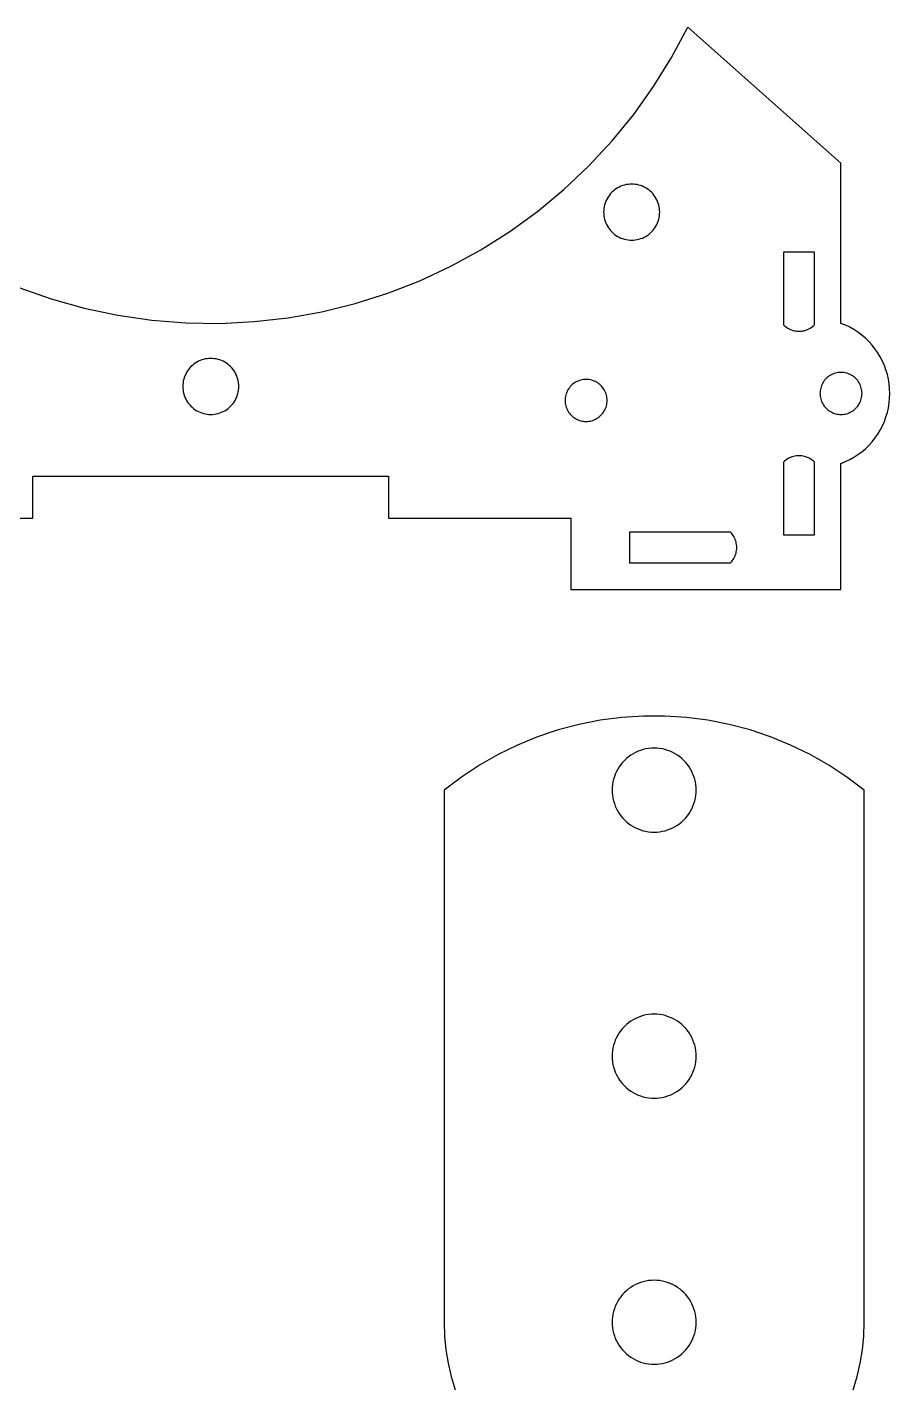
# Model space of a CAD drawing. Extents: x -403 to 403, y -278 to 278.
# Drawn here: x -310.8 to -249.2, y 50.6 to 147.8 of the extents above; entities that cross this region are included whole.
import ezdxf

# ---------------------------------------------------------------- set-up
doc = ezdxf.new("R2010")
doc.units = 0
doc.layers.get('0').update_dxf_attribs({"linetype": 'CONTINUOUS'})

msp = doc.modelspace()

# ---------------------------------------------------------------- linework, layer by layer
for p, q in [((-264.778, 145.628), (-263.624, 147.784)), ((-252.686, 138.084), (-263.624, 147.784)), ((-266.069, 143.551), (-264.778, 145.628)), ((-267.49, 141.561), (-266.069, 143.551)), ((-269.036, 139.667), (-267.49, 141.561)), ((-270.701, 137.876), (-269.036, 139.667)), ((-252.686, 126.631), (-252.686, 138.084)), ((-272.477, 136.196), (-270.701, 137.876)), ((-274.358, 134.634), (-272.477, 136.196)), ((-268.952, 136.083), (-269.048, 135.993)), ((-268.851, 136.166), (-268.952, 136.083)), ((-268.745, 136.242), (-268.851, 136.166)), ((-268.633, 136.311), (-268.745, 136.242)), ((-268.518, 136.373), (-268.633, 136.311)), ((-268.399, 136.427), (-268.518, 136.373)), ((-268.276, 136.473), (-268.399, 136.427)), ((-268.151, 136.511), (-268.276, 136.473)), ((-268.024, 136.541), (-268.151, 136.511)), ((-267.895, 136.562), (-268.024, 136.541)), ((-267.764, 136.575), (-267.895, 136.562)), ((-267.633, 136.579), (-267.764, 136.575)), ((-267.503, 136.575), (-267.633, 136.579)), ((-267.372, 136.562), (-267.503, 136.575)), ((-267.243, 136.541), (-267.372, 136.562)), ((-267.116, 136.511), (-267.243, 136.541)), ((-266.991, 136.473), (-267.116, 136.511)), ((-266.868, 136.427), (-266.991, 136.473)), ((-266.749, 136.373), (-266.868, 136.427)), ((-266.633, 136.311), (-266.749, 136.373)), ((-266.522, 136.242), (-266.633, 136.311)), ((-266.416, 136.166), (-266.522, 136.242)), ((-266.315, 136.083), (-266.416, 136.166)), ((-266.219, 135.993), (-266.315, 136.083)), ((-269.565, 135.097), (-269.595, 134.969)), ((-269.527, 135.222), (-269.565, 135.097)), ((-269.481, 135.344), (-269.527, 135.222)), ((-269.427, 135.464), (-269.481, 135.344)), ((-269.366, 135.579), (-269.427, 135.464)), ((-269.296, 135.69), (-269.366, 135.579)), ((-269.22, 135.797), (-269.296, 135.69)), ((-269.137, 135.898), (-269.22, 135.797)), ((-269.048, 135.993), (-269.137, 135.898)), ((-266.13, 135.898), (-266.219, 135.993)), ((-266.047, 135.797), (-266.13, 135.898)), ((-265.971, 135.69), (-266.047, 135.797)), ((-265.901, 135.579), (-265.971, 135.69)), ((-265.84, 135.464), (-265.901, 135.579)), ((-265.786, 135.344), (-265.84, 135.464)), ((-265.74, 135.222), (-265.786, 135.344)), ((-265.702, 135.097), (-265.74, 135.222)), ((-265.672, 134.969), (-265.702, 135.097)), ((-276.336, 133.196), (-274.358, 134.634)), ((-269.629, 134.71), (-269.633, 134.579)), ((-269.633, 134.579), (-269.629, 134.448)), ((-269.616, 134.84), (-269.629, 134.71)), ((-269.629, 134.448), (-269.616, 134.318)), ((-269.595, 134.969), (-269.616, 134.84)), ((-269.616, 134.318), (-269.595, 134.189)), ((-269.595, 134.189), (-269.565, 134.061)), ((-265.702, 134.061), (-265.672, 134.189)), ((-265.651, 134.84), (-265.672, 134.969)), ((-265.672, 134.189), (-265.651, 134.318)), ((-265.638, 134.71), (-265.651, 134.84)), ((-265.651, 134.318), (-265.638, 134.448)), ((-265.633, 134.579), (-265.638, 134.71)), ((-265.638, 134.448), (-265.633, 134.579)), ((-278.401, 131.888), (-276.336, 133.196)), ((-269.565, 134.061), (-269.527, 133.936)), ((-269.527, 133.936), (-269.481, 133.814)), ((-269.481, 133.814), (-269.427, 133.694)), ((-269.427, 133.694), (-269.366, 133.579)), ((-269.366, 133.579), (-269.296, 133.468)), ((-269.296, 133.468), (-269.22, 133.362)), ((-269.22, 133.362), (-269.137, 133.26)), ((-269.137, 133.26), (-269.048, 133.165)), ((-269.048, 133.165), (-268.952, 133.075)), ((-266.315, 133.075), (-266.219, 133.165)), ((-266.219, 133.165), (-266.13, 133.26)), ((-266.13, 133.26), (-266.047, 133.362)), ((-266.047, 133.362), (-265.971, 133.468)), ((-265.971, 133.468), (-265.901, 133.579)), ((-265.901, 133.579), (-265.84, 133.694)), ((-265.84, 133.694), (-265.786, 133.814)), ((-265.786, 133.814), (-265.74, 133.936)), ((-265.74, 133.936), (-265.702, 134.061)), ((-268.952, 133.075), (-268.851, 132.992)), ((-268.851, 132.992), (-268.745, 132.916)), ((-268.745, 132.916), (-268.633, 132.847)), ((-268.633, 132.847), (-268.518, 132.785)), ((-268.518, 132.785), (-268.399, 132.731)), ((-268.399, 132.731), (-268.276, 132.685)), ((-268.276, 132.685), (-268.151, 132.647)), ((-268.151, 132.647), (-268.024, 132.617)), ((-268.024, 132.617), (-267.895, 132.596)), ((-267.895, 132.596), (-267.764, 132.583)), ((-267.764, 132.583), (-267.633, 132.579)), ((-267.633, 132.579), (-267.503, 132.583)), ((-267.503, 132.583), (-267.372, 132.596)), ((-267.372, 132.596), (-267.243, 132.617)), ((-267.243, 132.617), (-267.116, 132.647)), ((-267.116, 132.647), (-266.991, 132.685)), ((-266.991, 132.685), (-266.868, 132.731)), ((-266.868, 132.731), (-266.749, 132.785)), ((-266.749, 132.785), (-266.633, 132.847)), ((-266.633, 132.847), (-266.522, 132.916)), ((-266.522, 132.916), (-266.416, 132.992)), ((-266.416, 132.992), (-266.315, 133.075)), ((-280.547, 130.715), (-278.401, 131.888)), ((-254.586, 131.731), (-256.786, 131.731)), ((-256.786, 131.731), (-256.786, 126.531)), ((-254.586, 126.531), (-254.586, 131.731)), ((-282.764, 129.683), (-280.547, 130.715)), ((-285.042, 128.796), (-282.764, 129.683)), ((-311.382, 129.185), (-309.074, 128.378)), ((-309.074, 128.378), (-306.719, 127.72)), ((-287.373, 128.057), (-285.042, 128.796)), ((-306.719, 127.72), (-304.326, 127.216)), ((-292.153, 127.036), (-289.746, 127.47)), ((-289.746, 127.47), (-287.373, 128.057)), ((-304.326, 127.216), (-301.906, 126.866)), ((-301.906, 126.866), (-299.469, 126.673)), ((-299.469, 126.673), (-297.024, 126.637)), ((-297.024, 126.637), (-294.582, 126.758)), ((-294.582, 126.758), (-292.153, 127.036)), ((-256.786, 126.531), (-256.714, 126.464)), ((-256.714, 126.464), (-256.639, 126.402)), ((-256.639, 126.402), (-256.56, 126.344)), ((-256.56, 126.344), (-256.477, 126.292)), ((-254.894, 126.292), (-254.811, 126.344)), ((-254.811, 126.344), (-254.732, 126.402)), ((-254.732, 126.402), (-254.657, 126.464)), ((-254.657, 126.464), (-254.586, 126.531)), ((-252.369, 126.503), (-252.686, 126.631)), ((-252.062, 126.354), (-252.369, 126.503)), ((-251.765, 126.186), (-252.062, 126.354)), ((-256.477, 126.292), (-256.392, 126.245)), ((-256.392, 126.245), (-256.303, 126.203)), ((-256.303, 126.203), (-256.212, 126.167)), ((-256.212, 126.167), (-256.12, 126.137)), ((-256.12, 126.137), (-256.025, 126.113)), ((-256.025, 126.113), (-255.929, 126.095)), ((-255.929, 126.095), (-255.832, 126.082)), ((-255.832, 126.082), (-255.734, 126.076)), ((-255.734, 126.076), (-255.637, 126.076)), ((-255.637, 126.076), (-255.539, 126.082)), ((-255.539, 126.082), (-255.442, 126.095)), ((-255.442, 126.095), (-255.346, 126.113)), ((-255.346, 126.113), (-255.252, 126.137)), ((-255.252, 126.137), (-255.159, 126.167)), ((-255.159, 126.167), (-255.068, 126.203)), ((-255.068, 126.203), (-254.979, 126.245)), ((-254.979, 126.245), (-254.894, 126.292)), ((-251.479, 126), (-251.765, 126.186)), ((-251.205, 125.795), (-251.479, 126)), ((-250.946, 125.574), (-251.205, 125.795)), ((-250.701, 125.336), (-250.946, 125.574)), ((-250.471, 125.083), (-250.701, 125.336)), ((-250.259, 124.816), (-250.471, 125.083)), ((-250.064, 124.536), (-250.259, 124.816)), ((-249.887, 124.244), (-250.064, 124.536)), ((-299.189, 123.45), (-299.272, 123.349)), ((-299.1, 123.545), (-299.189, 123.45)), ((-299.004, 123.635), (-299.1, 123.545)), ((-298.903, 123.718), (-299.004, 123.635)), ((-298.797, 123.794), (-298.903, 123.718)), ((-298.686, 123.863), (-298.797, 123.794)), ((-298.57, 123.925), (-298.686, 123.863)), ((-298.451, 123.979), (-298.57, 123.925)), ((-298.328, 124.025), (-298.451, 123.979)), ((-298.203, 124.063), (-298.328, 124.025)), ((-298.076, 124.093), (-298.203, 124.063)), ((-297.947, 124.114), (-298.076, 124.093)), ((-297.816, 124.127), (-297.947, 124.114)), ((-297.686, 124.131), (-297.816, 124.127)), ((-297.555, 124.127), (-297.686, 124.131)), ((-297.424, 124.114), (-297.555, 124.127)), ((-297.295, 124.093), (-297.424, 124.114)), ((-297.168, 124.063), (-297.295, 124.093)), ((-297.043, 124.025), (-297.168, 124.063)), ((-296.92, 123.979), (-297.043, 124.025)), ((-296.801, 123.925), (-296.92, 123.979)), ((-296.686, 123.863), (-296.801, 123.925)), ((-296.574, 123.794), (-296.686, 123.863)), ((-296.468, 123.718), (-296.574, 123.794)), ((-296.367, 123.635), (-296.468, 123.718)), ((-296.271, 123.545), (-296.367, 123.635)), ((-296.182, 123.45), (-296.271, 123.545)), ((-296.099, 123.349), (-296.182, 123.45)), ((-249.729, 123.942), (-249.887, 124.244)), ((-249.591, 123.629), (-249.729, 123.942)), ((-249.473, 123.309), (-249.591, 123.629)), ((-299.647, 122.521), (-299.668, 122.392)), ((-299.617, 122.649), (-299.647, 122.521)), ((-299.579, 122.774), (-299.617, 122.649)), ((-299.533, 122.896), (-299.579, 122.774)), ((-299.479, 123.016), (-299.533, 122.896)), ((-299.418, 123.131), (-299.479, 123.016)), ((-299.348, 123.242), (-299.418, 123.131)), ((-299.272, 123.349), (-299.348, 123.242)), ((-296.023, 123.242), (-296.099, 123.349)), ((-295.953, 123.131), (-296.023, 123.242)), ((-295.892, 123.016), (-295.953, 123.131)), ((-295.838, 122.896), (-295.892, 123.016)), ((-295.792, 122.774), (-295.838, 122.896)), ((-295.754, 122.649), (-295.792, 122.774)), ((-295.724, 122.521), (-295.754, 122.649)), ((-295.703, 122.392), (-295.724, 122.521)), ((-271.636, 122.43), (-271.719, 122.378)), ((-271.549, 122.476), (-271.636, 122.43)), ((-271.46, 122.517), (-271.549, 122.476)), ((-271.368, 122.552), (-271.46, 122.517)), ((-271.274, 122.58), (-271.368, 122.552)), ((-271.178, 122.602), (-271.274, 122.58)), ((-271.081, 122.618), (-271.178, 122.602)), ((-270.984, 122.628), (-271.081, 122.618)), ((-270.886, 122.631), (-270.984, 122.628)), ((-270.787, 122.628), (-270.886, 122.631)), ((-270.69, 122.618), (-270.787, 122.628)), ((-270.593, 122.602), (-270.69, 122.618)), ((-270.497, 122.58), (-270.593, 122.602)), ((-270.403, 122.552), (-270.497, 122.58)), ((-270.311, 122.517), (-270.403, 122.552)), ((-270.222, 122.476), (-270.311, 122.517)), ((-270.136, 122.43), (-270.222, 122.476)), ((-270.052, 122.378), (-270.136, 122.43)), ((-253.933, 122.464), (-253.985, 122.381)), ((-253.876, 122.544), (-253.933, 122.464)), ((-253.813, 122.62), (-253.876, 122.544)), ((-253.746, 122.692), (-253.813, 122.62)), ((-253.675, 122.759), (-253.746, 122.692)), ((-253.599, 122.821), (-253.675, 122.759)), ((-253.519, 122.878), (-253.599, 122.821)), ((-253.436, 122.93), (-253.519, 122.878)), ((-253.349, 122.976), (-253.436, 122.93)), ((-253.26, 123.017), (-253.349, 122.976)), ((-253.168, 123.052), (-253.26, 123.017)), ((-253.074, 123.08), (-253.168, 123.052)), ((-252.978, 123.102), (-253.074, 123.08)), ((-252.881, 123.118), (-252.978, 123.102)), ((-252.784, 123.128), (-252.881, 123.118)), ((-252.686, 123.131), (-252.784, 123.128)), ((-252.587, 123.128), (-252.686, 123.131)), ((-252.49, 123.118), (-252.587, 123.128)), ((-252.393, 123.102), (-252.49, 123.118)), ((-252.297, 123.08), (-252.393, 123.102)), ((-252.203, 123.052), (-252.297, 123.08)), ((-252.111, 123.017), (-252.203, 123.052)), ((-252.022, 122.976), (-252.111, 123.017)), ((-251.936, 122.93), (-252.022, 122.976)), ((-251.852, 122.878), (-251.936, 122.93)), ((-251.772, 122.821), (-251.852, 122.878)), ((-251.697, 122.759), (-251.772, 122.821)), ((-251.625, 122.692), (-251.697, 122.759)), ((-251.558, 122.62), (-251.625, 122.692)), ((-251.495, 122.544), (-251.558, 122.62)), ((-251.438, 122.464), (-251.495, 122.544)), ((-251.386, 122.381), (-251.438, 122.464)), ((-249.376, 122.982), (-249.473, 123.309)), ((-249.3, 122.649), (-249.376, 122.982)), ((-249.246, 122.312), (-249.3, 122.649)), ((-299.681, 122.262), (-299.686, 122.131)), ((-299.686, 122.131), (-299.681, 122)), ((-299.668, 122.392), (-299.681, 122.262)), ((-299.681, 122), (-299.668, 121.87)), ((-299.668, 121.87), (-299.647, 121.741)), ((-299.647, 121.741), (-299.617, 121.613)), ((-299.617, 121.613), (-299.579, 121.488)), ((-299.579, 121.488), (-299.533, 121.366)), ((-295.838, 121.366), (-295.792, 121.488)), ((-295.792, 121.488), (-295.754, 121.613)), ((-295.754, 121.613), (-295.724, 121.741)), ((-295.724, 121.741), (-295.703, 121.87)), ((-295.69, 122.262), (-295.703, 122.392)), ((-295.703, 121.87), (-295.69, 122)), ((-295.686, 122.131), (-295.69, 122.262)), ((-295.69, 122), (-295.686, 122.131)), ((-272.334, 121.519), (-272.357, 121.424)), ((-272.306, 121.613), (-272.334, 121.519)), ((-272.271, 121.705), (-272.306, 121.613)), ((-272.231, 121.795), (-272.271, 121.705)), ((-272.185, 121.881), (-272.231, 121.795)), ((-272.133, 121.964), (-272.185, 121.881)), ((-272.076, 122.044), (-272.133, 121.964)), ((-272.013, 122.12), (-272.076, 122.044)), ((-271.946, 122.192), (-272.013, 122.12)), ((-271.875, 122.259), (-271.946, 122.192)), ((-271.799, 122.321), (-271.875, 122.259)), ((-271.719, 122.378), (-271.799, 122.321)), ((-269.972, 122.321), (-270.052, 122.378)), ((-269.897, 122.259), (-269.972, 122.321)), ((-269.825, 122.192), (-269.897, 122.259)), ((-269.758, 122.12), (-269.825, 122.192)), ((-269.695, 122.044), (-269.758, 122.12)), ((-269.638, 121.964), (-269.695, 122.044)), ((-269.586, 121.881), (-269.638, 121.964)), ((-269.54, 121.795), (-269.586, 121.881)), ((-269.5, 121.705), (-269.54, 121.795)), ((-269.465, 121.613), (-269.5, 121.705)), ((-269.437, 121.519), (-269.465, 121.613)), ((-269.414, 121.424), (-269.437, 121.519)), ((-254.182, 121.729), (-254.186, 121.631)), ((-254.186, 121.631), (-254.182, 121.533)), ((-254.173, 121.827), (-254.182, 121.729)), ((-254.182, 121.533), (-254.173, 121.435)), ((-254.157, 121.924), (-254.173, 121.827)), ((-254.134, 122.019), (-254.157, 121.924)), ((-254.106, 122.113), (-254.134, 122.019)), ((-254.071, 122.205), (-254.106, 122.113)), ((-254.031, 122.295), (-254.071, 122.205)), ((-253.985, 122.381), (-254.031, 122.295)), ((-251.34, 122.295), (-251.386, 122.381)), ((-251.3, 122.205), (-251.34, 122.295)), ((-251.265, 122.113), (-251.3, 122.205)), ((-251.237, 122.019), (-251.265, 122.113)), ((-251.214, 121.924), (-251.237, 122.019)), ((-251.198, 121.827), (-251.214, 121.924)), ((-251.189, 121.729), (-251.198, 121.827)), ((-251.198, 121.435), (-251.189, 121.533)), ((-251.186, 121.631), (-251.189, 121.729)), ((-251.189, 121.533), (-251.186, 121.631)), ((-249.213, 121.972), (-249.246, 122.312)), ((-249.202, 121.631), (-249.213, 121.972)), ((-249.213, 121.29), (-249.202, 121.631)), ((-299.533, 121.366), (-299.479, 121.247)), ((-299.479, 121.247), (-299.418, 121.131)), ((-299.418, 121.131), (-299.348, 121.02)), ((-299.348, 121.02), (-299.272, 120.914)), ((-299.272, 120.914), (-299.189, 120.812)), ((-299.189, 120.812), (-299.1, 120.717)), ((-299.1, 120.717), (-299.004, 120.627)), ((-299.004, 120.627), (-298.903, 120.544)), ((-298.903, 120.544), (-298.797, 120.468)), ((-296.574, 120.468), (-296.468, 120.544)), ((-296.468, 120.544), (-296.367, 120.627)), ((-296.367, 120.627), (-296.271, 120.717)), ((-296.271, 120.717), (-296.182, 120.812)), ((-296.182, 120.812), (-296.099, 120.914)), ((-296.099, 120.914), (-296.023, 121.02)), ((-296.023, 121.02), (-295.953, 121.131)), ((-295.953, 121.131), (-295.892, 121.247)), ((-295.892, 121.247), (-295.838, 121.366)), ((-272.382, 121.229), (-272.386, 121.131)), ((-272.386, 121.131), (-272.382, 121.033)), ((-272.373, 121.327), (-272.382, 121.229)), ((-272.382, 121.033), (-272.373, 120.935)), ((-272.357, 121.424), (-272.373, 121.327)), ((-272.373, 120.935), (-272.357, 120.838)), ((-272.357, 120.838), (-272.334, 120.743)), ((-272.334, 120.743), (-272.306, 120.649)), ((-272.306, 120.649), (-272.271, 120.557)), ((-272.271, 120.557), (-272.231, 120.468)), ((-269.54, 120.468), (-269.5, 120.557)), ((-269.5, 120.557), (-269.465, 120.649)), ((-269.465, 120.649), (-269.437, 120.743)), ((-269.437, 120.743), (-269.414, 120.838)), ((-269.398, 121.327), (-269.414, 121.424)), ((-269.414, 120.838), (-269.398, 120.935)), ((-269.389, 121.229), (-269.398, 121.327)), ((-269.398, 120.935), (-269.389, 121.033)), ((-269.386, 121.131), (-269.389, 121.229)), ((-269.389, 121.033), (-269.386, 121.131)), ((-254.173, 121.435), (-254.157, 121.338)), ((-254.157, 121.338), (-254.134, 121.243)), ((-254.134, 121.243), (-254.106, 121.149)), ((-254.106, 121.149), (-254.071, 121.057)), ((-254.071, 121.057), (-254.031, 120.968)), ((-254.031, 120.968), (-253.985, 120.881)), ((-253.985, 120.881), (-253.933, 120.798)), ((-253.933, 120.798), (-253.876, 120.718)), ((-253.876, 120.718), (-253.813, 120.642)), ((-253.813, 120.642), (-253.746, 120.57)), ((-253.746, 120.57), (-253.675, 120.503)), ((-253.675, 120.503), (-253.599, 120.441)), ((-251.772, 120.441), (-251.697, 120.503)), ((-251.697, 120.503), (-251.625, 120.57)), ((-251.625, 120.57), (-251.558, 120.642)), ((-251.558, 120.642), (-251.495, 120.718)), ((-251.495, 120.718), (-251.438, 120.798)), ((-251.438, 120.798), (-251.386, 120.881)), ((-251.386, 120.881), (-251.34, 120.968)), ((-251.34, 120.968), (-251.3, 121.057)), ((-251.3, 121.057), (-251.265, 121.149)), ((-251.265, 121.149), (-251.237, 121.243)), ((-251.237, 121.243), (-251.214, 121.338)), ((-251.214, 121.338), (-251.198, 121.435)), ((-249.376, 120.28), (-249.3, 120.613)), ((-249.3, 120.613), (-249.246, 120.95)), ((-249.246, 120.95), (-249.213, 121.29)), ((-298.797, 120.468), (-298.686, 120.399)), ((-298.686, 120.399), (-298.57, 120.337)), ((-298.57, 120.337), (-298.451, 120.283)), ((-298.451, 120.283), (-298.328, 120.237)), ((-298.328, 120.237), (-298.203, 120.199)), ((-298.203, 120.199), (-298.076, 120.17)), ((-298.076, 120.17), (-297.947, 120.148)), ((-297.947, 120.148), (-297.816, 120.135)), ((-297.816, 120.135), (-297.686, 120.131)), ((-297.686, 120.131), (-297.555, 120.135)), ((-297.555, 120.135), (-297.424, 120.148)), ((-297.424, 120.148), (-297.295, 120.17)), ((-297.295, 120.17), (-297.168, 120.199)), ((-297.168, 120.199), (-297.043, 120.237)), ((-297.043, 120.237), (-296.92, 120.283)), ((-296.92, 120.283), (-296.801, 120.337)), ((-296.801, 120.337), (-296.686, 120.399)), ((-296.686, 120.399), (-296.574, 120.468)), ((-272.231, 120.468), (-272.185, 120.381)), ((-272.185, 120.381), (-272.133, 120.298)), ((-272.133, 120.298), (-272.076, 120.218)), ((-272.076, 120.218), (-272.013, 120.142)), ((-272.013, 120.142), (-271.946, 120.07)), ((-271.946, 120.07), (-271.875, 120.003)), ((-271.875, 120.003), (-271.799, 119.941)), ((-271.799, 119.941), (-271.719, 119.884)), ((-271.719, 119.884), (-271.636, 119.832)), ((-271.636, 119.832), (-271.549, 119.786)), ((-271.549, 119.786), (-271.46, 119.745)), ((-271.46, 119.745), (-271.368, 119.711)), ((-271.368, 119.711), (-271.274, 119.682)), ((-271.274, 119.682), (-271.178, 119.66)), ((-271.178, 119.66), (-271.081, 119.644)), ((-271.081, 119.644), (-270.984, 119.634)), ((-270.984, 119.634), (-270.886, 119.631)), ((-270.886, 119.631), (-270.787, 119.634)), ((-270.787, 119.634), (-270.69, 119.644)), ((-270.69, 119.644), (-270.593, 119.66)), ((-270.593, 119.66), (-270.497, 119.682)), ((-270.497, 119.682), (-270.403, 119.711)), ((-270.403, 119.711), (-270.311, 119.745)), ((-270.311, 119.745), (-270.222, 119.786)), ((-270.222, 119.786), (-270.136, 119.832)), ((-270.136, 119.832), (-270.052, 119.884)), ((-270.052, 119.884), (-269.972, 119.941)), ((-269.972, 119.941), (-269.897, 120.003)), ((-269.897, 120.003), (-269.825, 120.07)), ((-269.825, 120.07), (-269.758, 120.142)), ((-269.758, 120.142), (-269.695, 120.218)), ((-269.695, 120.218), (-269.638, 120.298)), ((-269.638, 120.298), (-269.586, 120.381)), ((-269.586, 120.381), (-269.54, 120.468)), ((-253.599, 120.441), (-253.519, 120.384)), ((-253.519, 120.384), (-253.436, 120.332)), ((-253.436, 120.332), (-253.349, 120.286)), ((-253.349, 120.286), (-253.26, 120.245)), ((-253.26, 120.245), (-253.168, 120.211)), ((-253.168, 120.211), (-253.074, 120.182)), ((-253.074, 120.182), (-252.978, 120.16)), ((-252.978, 120.16), (-252.881, 120.144)), ((-252.881, 120.144), (-252.784, 120.134)), ((-252.784, 120.134), (-252.686, 120.131)), ((-252.686, 120.131), (-252.587, 120.134)), ((-252.587, 120.134), (-252.49, 120.144)), ((-252.49, 120.144), (-252.393, 120.16)), ((-252.393, 120.16), (-252.297, 120.182)), ((-252.297, 120.182), (-252.203, 120.211)), ((-252.203, 120.211), (-252.111, 120.245)), ((-252.111, 120.245), (-252.022, 120.286)), ((-252.022, 120.286), (-251.936, 120.332)), ((-251.936, 120.332), (-251.852, 120.384)), ((-251.852, 120.384), (-251.772, 120.441)), ((-249.729, 119.321), (-249.591, 119.633)), ((-249.591, 119.633), (-249.473, 119.953)), ((-249.473, 119.953), (-249.376, 120.28)), ((-250.259, 118.446), (-250.064, 118.726)), ((-250.064, 118.726), (-249.887, 119.018)), ((-249.887, 119.018), (-249.729, 119.321)), ((-251.205, 117.467), (-250.946, 117.688)), ((-250.946, 117.688), (-250.701, 117.926)), ((-250.701, 117.926), (-250.471, 118.179)), ((-250.471, 118.179), (-250.259, 118.446)), ((-256.711, 116.801), (-256.786, 116.731)), ((-256.786, 116.731), (-256.786, 111.531)), ((-256.633, 116.865), (-256.711, 116.801)), ((-256.55, 116.925), (-256.633, 116.865)), ((-256.463, 116.978), (-256.55, 116.925)), ((-256.374, 117.026), (-256.463, 116.978)), ((-256.281, 117.068), (-256.374, 117.026)), ((-256.186, 117.104), (-256.281, 117.068)), ((-256.088, 117.134), (-256.186, 117.104)), ((-255.989, 117.157), (-256.088, 117.134)), ((-255.889, 117.173), (-255.989, 117.157)), ((-255.787, 117.183), (-255.889, 117.173)), ((-255.686, 117.187), (-255.787, 117.183)), ((-255.584, 117.183), (-255.686, 117.187)), ((-255.482, 117.173), (-255.584, 117.183)), ((-255.382, 117.157), (-255.482, 117.173)), ((-255.283, 117.134), (-255.382, 117.157)), ((-255.185, 117.104), (-255.283, 117.134)), ((-255.09, 117.068), (-255.185, 117.104)), ((-254.997, 117.026), (-255.09, 117.068)), ((-254.908, 116.978), (-254.997, 117.026)), ((-254.821, 116.925), (-254.908, 116.978)), ((-254.739, 116.865), (-254.821, 116.925)), ((-254.66, 116.801), (-254.739, 116.865)), ((-254.586, 116.731), (-254.66, 116.801)), ((-254.586, 111.531), (-254.586, 116.731)), ((-252.686, 116.631), (-252.369, 116.76)), ((-252.686, 107.631), (-252.686, 116.631)), ((-252.369, 116.76), (-252.062, 116.908)), ((-252.062, 116.908), (-251.765, 117.076)), ((-251.765, 117.076), (-251.479, 117.262)), ((-251.479, 117.262), (-251.205, 117.467)), ((-310.386, 115.731), (-284.986, 115.731)), ((-310.386, 112.731), (-310.386, 115.731)), ((-284.986, 115.731), (-284.986, 112.731)), ((-323.386, 112.731), (-310.386, 112.731)), ((-284.986, 112.731), (-271.986, 112.731)), ((-271.986, 112.731), (-271.986, 107.631)), ((-260.586, 111.731), (-267.786, 111.731)), ((-267.786, 111.731), (-267.786, 109.531)), ((-260.516, 111.657), (-260.586, 111.731)), ((-260.451, 111.578), (-260.516, 111.657)), ((-260.392, 111.495), (-260.451, 111.578)), ((-260.338, 111.409), (-260.392, 111.495)), ((-260.29, 111.319), (-260.338, 111.409)), ((-260.248, 111.226), (-260.29, 111.319)), ((-260.212, 111.131), (-260.248, 111.226)), ((-260.183, 111.034), (-260.212, 111.131)), ((-260.16, 110.935), (-260.183, 111.034)), ((-260.143, 110.834), (-260.16, 110.935)), ((-260.133, 110.733), (-260.143, 110.834)), ((-256.786, 111.531), (-254.586, 111.531)), ((-260.392, 109.767), (-260.338, 109.853)), ((-260.338, 109.853), (-260.29, 109.943)), ((-260.29, 109.943), (-260.248, 110.036)), ((-260.248, 110.036), (-260.212, 110.131)), ((-260.212, 110.131), (-260.183, 110.228)), ((-260.183, 110.228), (-260.16, 110.328)), ((-260.16, 110.328), (-260.143, 110.428)), ((-260.143, 110.428), (-260.133, 110.529)), ((-260.13, 110.631), (-260.133, 110.733)), ((-260.133, 110.529), (-260.13, 110.631)), ((-267.786, 109.531), (-260.586, 109.531)), ((-260.586, 109.531), (-260.516, 109.605)), ((-260.516, 109.605), (-260.451, 109.684)), ((-260.451, 109.684), (-260.392, 109.767)), ((-271.986, 107.631), (-252.686, 107.631)), ((-269.873, 98.295), (-271.388, 97.997)), ((-268.342, 98.495), (-269.873, 98.295)), ((-266.8, 98.595), (-268.342, 98.495)), ((-265.256, 98.595), (-266.8, 98.595)), ((-263.715, 98.495), (-265.256, 98.595)), ((-262.183, 98.295), (-263.715, 98.495)), ((-260.668, 97.997), (-262.183, 98.295)), ((-272.881, 97.602), (-274.346, 97.111)), ((-271.388, 97.997), (-272.881, 97.602)), ((-259.175, 97.602), (-260.668, 97.997)), ((-257.71, 97.111), (-259.175, 97.602)), ((-275.775, 96.526), (-277.164, 95.85)), ((-274.346, 97.111), (-275.775, 96.526)), ((-266.805, 96.203), (-266.992, 96.146)), ((-266.613, 96.248), (-266.805, 96.203)), ((-266.42, 96.28), (-266.613, 96.248)), ((-266.224, 96.299), (-266.42, 96.28)), ((-266.028, 96.305), (-266.224, 96.299)), ((-265.832, 96.299), (-266.028, 96.305)), ((-265.636, 96.28), (-265.832, 96.299)), ((-265.443, 96.248), (-265.636, 96.28)), ((-265.252, 96.203), (-265.443, 96.248)), ((-265.064, 96.146), (-265.252, 96.203)), ((-256.281, 96.526), (-257.71, 97.111)), ((-254.892, 95.85), (-256.281, 96.526)), ((-277.164, 95.85), (-278.506, 95.086)), ((-268.284, 95.283), (-268.408, 95.132)), ((-268.149, 95.427), (-268.284, 95.283)), ((-268.006, 95.561), (-268.149, 95.427)), ((-267.854, 95.685), (-268.006, 95.561)), ((-267.695, 95.8), (-267.854, 95.685)), ((-267.528, 95.903), (-267.695, 95.8)), ((-267.355, 95.996), (-267.528, 95.903)), ((-267.176, 96.077), (-267.355, 95.996)), ((-266.992, 96.146), (-267.176, 96.077)), ((-264.88, 96.077), (-265.064, 96.146)), ((-264.701, 95.996), (-264.88, 96.077)), ((-264.528, 95.903), (-264.701, 95.996)), ((-264.361, 95.8), (-264.528, 95.903)), ((-264.202, 95.685), (-264.361, 95.8)), ((-264.05, 95.561), (-264.202, 95.685)), ((-263.907, 95.427), (-264.05, 95.561)), ((-263.773, 95.283), (-263.907, 95.427)), ((-263.648, 95.132), (-263.773, 95.283)), ((-253.55, 95.086), (-254.892, 95.85)), ((-278.506, 95.086), (-279.796, 94.237)), ((-268.869, 94.27), (-268.926, 94.082)), ((-268.8, 94.453), (-268.869, 94.27)), ((-268.719, 94.632), (-268.8, 94.453)), ((-268.626, 94.805), (-268.719, 94.632)), ((-268.522, 94.972), (-268.626, 94.805)), ((-268.408, 95.132), (-268.522, 94.972)), ((-263.534, 94.972), (-263.648, 95.132)), ((-263.43, 94.805), (-263.534, 94.972)), ((-263.337, 94.632), (-263.43, 94.805)), ((-263.256, 94.453), (-263.337, 94.632)), ((-263.187, 94.27), (-263.256, 94.453)), ((-263.13, 94.082), (-263.187, 94.27)), ((-252.26, 94.237), (-253.55, 95.086)), ((-279.796, 94.237), (-281.028, 93.305)), ((-281.028, 93.305), (-281.028, 55.305)), ((-269.022, 93.502), (-269.028, 93.305)), ((-269.028, 93.305), (-269.022, 93.109)), ((-269.002, 93.697), (-269.022, 93.502)), ((-268.97, 93.891), (-269.002, 93.697)), ((-268.926, 94.082), (-268.97, 93.891)), ((-263.086, 93.891), (-263.13, 94.082)), ((-263.054, 93.697), (-263.086, 93.891)), ((-263.034, 93.502), (-263.054, 93.697)), ((-263.028, 93.305), (-263.034, 93.502)), ((-263.034, 93.109), (-263.028, 93.305)), ((-251.028, 93.305), (-252.26, 94.237)), ((-251.028, 55.305), (-251.028, 93.305)), ((-269.022, 93.109), (-269.002, 92.914)), ((-269.002, 92.914), (-268.97, 92.72)), ((-268.97, 92.72), (-268.926, 92.529)), ((-268.926, 92.529), (-268.869, 92.341)), ((-268.869, 92.341), (-268.8, 92.157)), ((-263.256, 92.157), (-263.187, 92.341)), ((-263.187, 92.341), (-263.13, 92.529)), ((-263.13, 92.529), (-263.086, 92.72)), ((-263.086, 92.72), (-263.054, 92.914)), ((-263.054, 92.914), (-263.034, 93.109)), ((-268.8, 92.157), (-268.719, 91.979)), ((-268.719, 91.979), (-268.626, 91.805)), ((-268.626, 91.805), (-268.522, 91.639)), ((-268.522, 91.639), (-268.408, 91.479)), ((-268.408, 91.479), (-268.284, 91.327)), ((-263.773, 91.327), (-263.648, 91.479)), ((-263.648, 91.479), (-263.534, 91.639)), ((-263.534, 91.639), (-263.43, 91.805)), ((-263.43, 91.805), (-263.337, 91.979)), ((-263.337, 91.979), (-263.256, 92.157)), ((-268.284, 91.327), (-268.149, 91.184)), ((-268.149, 91.184), (-268.006, 91.05)), ((-268.006, 91.05), (-267.854, 90.925)), ((-267.854, 90.925), (-267.695, 90.811)), ((-267.695, 90.811), (-267.528, 90.707)), ((-267.528, 90.707), (-267.355, 90.615)), ((-267.355, 90.615), (-267.176, 90.534)), ((-267.176, 90.534), (-266.992, 90.465)), ((-266.992, 90.465), (-266.805, 90.408)), ((-266.805, 90.408), (-266.613, 90.363)), ((-266.613, 90.363), (-266.42, 90.331)), ((-265.636, 90.331), (-265.443, 90.363)), ((-265.443, 90.363), (-265.252, 90.408)), ((-265.252, 90.408), (-265.064, 90.465)), ((-265.064, 90.465), (-264.88, 90.534)), ((-264.88, 90.534), (-264.701, 90.615)), ((-264.701, 90.615), (-264.528, 90.707)), ((-264.528, 90.707), (-264.361, 90.811)), ((-264.361, 90.811), (-264.202, 90.925)), ((-264.202, 90.925), (-264.05, 91.05)), ((-264.05, 91.05), (-263.907, 91.184)), ((-263.907, 91.184), (-263.773, 91.327)), ((-266.42, 90.331), (-266.224, 90.312)), ((-266.224, 90.312), (-266.028, 90.305)), ((-266.028, 90.305), (-265.832, 90.312)), ((-265.832, 90.312), (-265.636, 90.331)), ((-267.695, 76.8), (-267.854, 76.685)), ((-267.528, 76.903), (-267.695, 76.8)), ((-267.355, 76.996), (-267.528, 76.903)), ((-267.176, 77.077), (-267.355, 76.996)), ((-266.992, 77.146), (-267.176, 77.077)), ((-266.805, 77.203), (-266.992, 77.146)), ((-266.613, 77.248), (-266.805, 77.203)), ((-266.42, 77.28), (-266.613, 77.248)), ((-266.224, 77.299), (-266.42, 77.28)), ((-266.028, 77.305), (-266.224, 77.299)), ((-265.832, 77.299), (-266.028, 77.305)), ((-265.636, 77.28), (-265.832, 77.299)), ((-265.443, 77.248), (-265.636, 77.28)), ((-265.252, 77.203), (-265.443, 77.248)), ((-265.064, 77.146), (-265.252, 77.203)), ((-264.88, 77.077), (-265.064, 77.146)), ((-264.701, 76.996), (-264.88, 77.077)), ((-264.528, 76.903), (-264.701, 76.996)), ((-264.361, 76.8), (-264.528, 76.903)), ((-264.202, 76.685), (-264.361, 76.8)), ((-268.626, 75.805), (-268.719, 75.632)), ((-268.522, 75.972), (-268.626, 75.805)), ((-268.408, 76.132), (-268.522, 75.972)), ((-268.284, 76.283), (-268.408, 76.132)), ((-268.149, 76.427), (-268.284, 76.283)), ((-268.006, 76.561), (-268.149, 76.427)), ((-267.854, 76.685), (-268.006, 76.561)), ((-264.05, 76.561), (-264.202, 76.685)), ((-263.907, 76.427), (-264.05, 76.561)), ((-263.773, 76.283), (-263.907, 76.427)), ((-263.648, 76.132), (-263.773, 76.283)), ((-263.534, 75.972), (-263.648, 76.132)), ((-263.43, 75.805), (-263.534, 75.972)), ((-263.337, 75.632), (-263.43, 75.805)), ((-268.97, 74.891), (-269.002, 74.697)), ((-268.926, 75.082), (-268.97, 74.891)), ((-268.869, 75.27), (-268.926, 75.082)), ((-268.8, 75.453), (-268.869, 75.27)), ((-268.719, 75.632), (-268.8, 75.453)), ((-263.256, 75.453), (-263.337, 75.632)), ((-263.187, 75.27), (-263.256, 75.453)), ((-263.13, 75.082), (-263.187, 75.27)), ((-263.086, 74.891), (-263.13, 75.082)), ((-263.054, 74.697), (-263.086, 74.891)), ((-269.022, 74.502), (-269.028, 74.305)), ((-269.028, 74.305), (-269.022, 74.109)), ((-269.002, 74.697), (-269.022, 74.502)), ((-269.022, 74.109), (-269.002, 73.914)), ((-269.002, 73.914), (-268.97, 73.72)), ((-263.086, 73.72), (-263.054, 73.914)), ((-263.034, 74.502), (-263.054, 74.697)), ((-263.054, 73.914), (-263.034, 74.109)), ((-263.028, 74.305), (-263.034, 74.502)), ((-263.034, 74.109), (-263.028, 74.305)), ((-268.97, 73.72), (-268.926, 73.529)), ((-268.926, 73.529), (-268.869, 73.341)), ((-268.869, 73.341), (-268.8, 73.157)), ((-268.8, 73.157), (-268.719, 72.979)), ((-268.719, 72.979), (-268.626, 72.805)), ((-263.43, 72.805), (-263.337, 72.979)), ((-263.337, 72.979), (-263.256, 73.157)), ((-263.256, 73.157), (-263.187, 73.341)), ((-263.187, 73.341), (-263.13, 73.529)), ((-263.13, 73.529), (-263.086, 73.72)), ((-268.626, 72.805), (-268.522, 72.639)), ((-268.522, 72.639), (-268.408, 72.479)), ((-268.408, 72.479), (-268.284, 72.327)), ((-268.284, 72.327), (-268.149, 72.184)), ((-268.149, 72.184), (-268.006, 72.05)), ((-268.006, 72.05), (-267.854, 71.925)), ((-267.854, 71.925), (-267.695, 71.811)), ((-264.361, 71.811), (-264.202, 71.925)), ((-264.202, 71.925), (-264.05, 72.05)), ((-264.05, 72.05), (-263.907, 72.184)), ((-263.907, 72.184), (-263.773, 72.327)), ((-263.773, 72.327), (-263.648, 72.479)), ((-263.648, 72.479), (-263.534, 72.639)), ((-263.534, 72.639), (-263.43, 72.805)), ((-267.695, 71.811), (-267.528, 71.707)), ((-267.528, 71.707), (-267.355, 71.615)), ((-267.355, 71.615), (-267.176, 71.534)), ((-267.176, 71.534), (-266.992, 71.465)), ((-266.992, 71.465), (-266.805, 71.408)), ((-266.805, 71.408), (-266.613, 71.363)), ((-266.613, 71.363), (-266.42, 71.331)), ((-266.42, 71.331), (-266.224, 71.312)), ((-266.224, 71.312), (-266.028, 71.305)), ((-266.028, 71.305), (-265.832, 71.312)), ((-265.832, 71.312), (-265.636, 71.331)), ((-265.636, 71.331), (-265.443, 71.363)), ((-265.443, 71.363), (-265.252, 71.408)), ((-265.252, 71.408), (-265.064, 71.465)), ((-265.064, 71.465), (-264.88, 71.534)), ((-264.88, 71.534), (-264.701, 71.615)), ((-264.701, 71.615), (-264.528, 71.707)), ((-264.528, 71.707), (-264.361, 71.811)), ((-266.224, 58.299), (-266.42, 58.28)), ((-266.028, 58.305), (-266.224, 58.299)), ((-265.832, 58.299), (-266.028, 58.305)), ((-265.636, 58.28), (-265.832, 58.299)), ((-268.149, 57.427), (-268.284, 57.283)), ((-268.006, 57.561), (-268.149, 57.427)), ((-267.854, 57.685), (-268.006, 57.561)), ((-267.695, 57.8), (-267.854, 57.685)), ((-267.528, 57.903), (-267.695, 57.8)), ((-267.355, 57.996), (-267.528, 57.903)), ((-267.176, 58.077), (-267.355, 57.996)), ((-266.992, 58.146), (-267.176, 58.077)), ((-266.805, 58.203), (-266.992, 58.146)), ((-266.613, 58.248), (-266.805, 58.203)), ((-266.42, 58.28), (-266.613, 58.248)), ((-265.443, 58.248), (-265.636, 58.28)), ((-265.252, 58.203), (-265.443, 58.248)), ((-265.064, 58.146), (-265.252, 58.203)), ((-264.88, 58.077), (-265.064, 58.146)), ((-264.701, 57.996), (-264.88, 58.077)), ((-264.528, 57.903), (-264.701, 57.996)), ((-264.361, 57.8), (-264.528, 57.903)), ((-264.202, 57.685), (-264.361, 57.8)), ((-264.05, 57.561), (-264.202, 57.685)), ((-263.907, 57.427), (-264.05, 57.561)), ((-263.773, 57.283), (-263.907, 57.427)), ((-268.8, 56.453), (-268.869, 56.27)), ((-268.719, 56.632), (-268.8, 56.453)), ((-268.626, 56.805), (-268.719, 56.632)), ((-268.522, 56.972), (-268.626, 56.805)), ((-268.408, 57.132), (-268.522, 56.972)), ((-268.284, 57.283), (-268.408, 57.132)), ((-263.648, 57.132), (-263.773, 57.283)), ((-263.534, 56.972), (-263.648, 57.132)), ((-263.43, 56.805), (-263.534, 56.972)), ((-263.337, 56.632), (-263.43, 56.805)), ((-263.256, 56.453), (-263.337, 56.632)), ((-263.187, 56.27), (-263.256, 56.453)), ((-269.022, 55.502), (-269.028, 55.305)), ((-269.002, 55.697), (-269.022, 55.502)), ((-268.97, 55.891), (-269.002, 55.697)), ((-268.926, 56.082), (-268.97, 55.891)), ((-268.869, 56.27), (-268.926, 56.082)), ((-263.13, 56.082), (-263.187, 56.27)), ((-263.086, 55.891), (-263.13, 56.082)), ((-263.054, 55.697), (-263.086, 55.891)), ((-263.034, 55.502), (-263.054, 55.697)), ((-263.028, 55.305), (-263.034, 55.502)), ((-281.028, 55.305), (-280.996, 54.324)), ((-269.028, 55.305), (-269.022, 55.109)), ((-269.022, 55.109), (-269.002, 54.914)), ((-269.002, 54.914), (-268.97, 54.72)), ((-268.97, 54.72), (-268.926, 54.529)), ((-268.926, 54.529), (-268.869, 54.341)), ((-263.187, 54.341), (-263.13, 54.529)), ((-263.13, 54.529), (-263.086, 54.72)), ((-263.086, 54.72), (-263.054, 54.914)), ((-263.054, 54.914), (-263.034, 55.109)), ((-263.034, 55.109), (-263.028, 55.305)), ((-251.06, 54.324), (-251.028, 55.305)), ((-280.996, 54.324), (-280.9, 53.347)), ((-268.869, 54.341), (-268.8, 54.157)), ((-268.8, 54.157), (-268.719, 53.979)), ((-268.719, 53.979), (-268.626, 53.805)), ((-268.626, 53.805), (-268.522, 53.639)), ((-268.522, 53.639), (-268.408, 53.479)), ((-268.408, 53.479), (-268.284, 53.327)), ((-263.773, 53.327), (-263.648, 53.479)), ((-263.648, 53.479), (-263.534, 53.639)), ((-263.534, 53.639), (-263.43, 53.805)), ((-263.43, 53.805), (-263.337, 53.979)), ((-263.337, 53.979), (-263.256, 54.157)), ((-263.256, 54.157), (-263.187, 54.341)), ((-251.156, 53.347), (-251.06, 54.324)), ((-280.9, 53.347), (-280.74, 52.379)), ((-268.284, 53.327), (-268.149, 53.184)), ((-268.149, 53.184), (-268.006, 53.05)), ((-268.006, 53.05), (-267.854, 52.925)), ((-267.854, 52.925), (-267.695, 52.811)), ((-267.695, 52.811), (-267.528, 52.707)), ((-267.528, 52.707), (-267.355, 52.615)), ((-267.355, 52.615), (-267.176, 52.534)), ((-267.176, 52.534), (-266.992, 52.465)), ((-265.064, 52.465), (-264.88, 52.534)), ((-264.88, 52.534), (-264.701, 52.615)), ((-264.701, 52.615), (-264.528, 52.707)), ((-264.528, 52.707), (-264.361, 52.811)), ((-264.361, 52.811), (-264.202, 52.925)), ((-264.202, 52.925), (-264.05, 53.05)), ((-264.05, 53.05), (-263.907, 53.184)), ((-263.907, 53.184), (-263.773, 53.327)), ((-251.316, 52.379), (-251.156, 53.347)), ((-280.74, 52.379), (-280.517, 51.423)), ((-266.992, 52.465), (-266.805, 52.408)), ((-266.805, 52.408), (-266.613, 52.363)), ((-266.613, 52.363), (-266.42, 52.331)), ((-266.42, 52.331), (-266.224, 52.312)), ((-266.224, 52.312), (-266.028, 52.305)), ((-266.028, 52.305), (-265.832, 52.312)), ((-265.832, 52.312), (-265.636, 52.331)), ((-265.636, 52.331), (-265.443, 52.363)), ((-265.443, 52.363), (-265.252, 52.408)), ((-265.252, 52.408), (-265.064, 52.465)), ((-251.539, 51.423), (-251.316, 52.379)), ((-280.517, 51.423), (-280.232, 50.484)), ((-251.824, 50.484), (-251.539, 51.423))]:
    msp.add_line(p, q)

doc.saveas('drawing.dxf')
